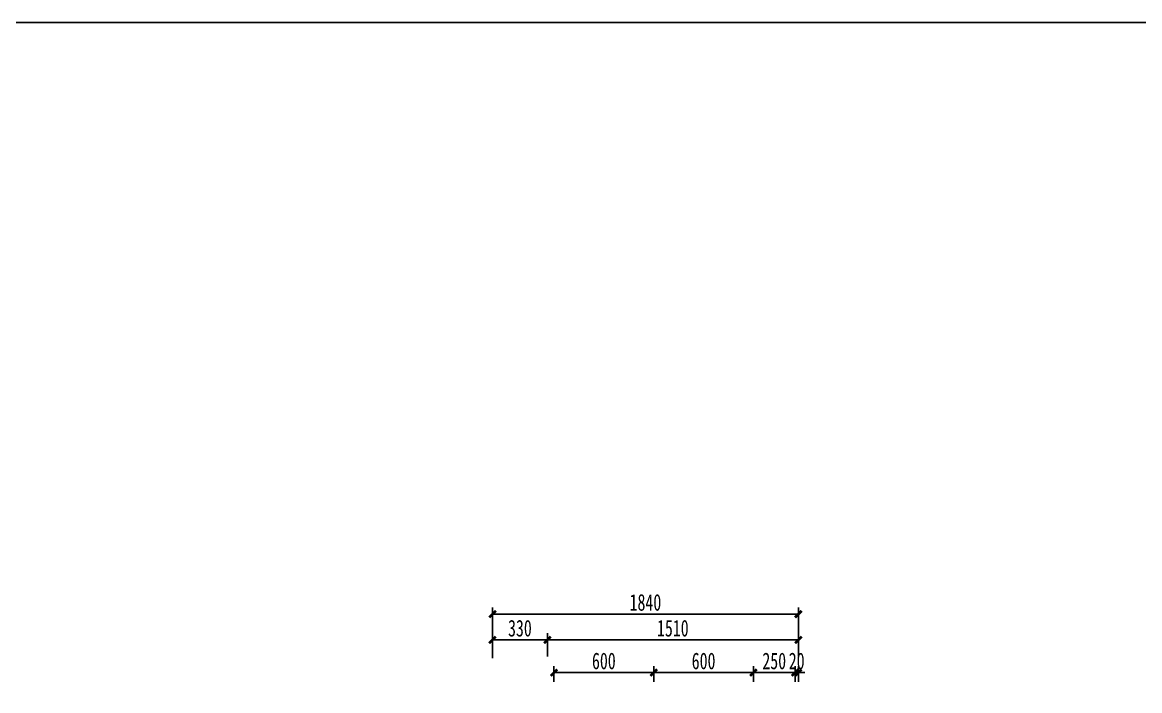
# Model space of a CAD drawing. Header units: millimetres. Extents: x 3104083 to 3173399, y -3165492 to -3044687.
# Drawn here: x 3113295 to 3120016, y -3093433 to -3089412 of the extents above; entities that cross this region are included whole.
import ezdxf

# ---------------------------------------------------------------- set-up
doc = ezdxf.new("R2010")
doc.units = ezdxf.units.MM
doc.header["$LTSCALE"] = 500
doc.header["$MEASUREMENT"] = 0
doc.header["$PDMODE"] = 2
doc.layers.get('0').update_dxf_attribs({"linetype": 'CONTINUOUS'})
doc.layers.get('DEFPOINTS').update_dxf_attribs({"linetype": 'CONTINUOUS'})
doc.layers.add('D-节点尺寸', color=5, linetype='CONTINUOUS')
doc.styles.add('DIM', font='SimSun.ttf', dxfattribs={"width": 0.7})
doc.dimstyles.new('40', dxfattribs={"dimscale": 40, "dimtxt": 2.5, "dimasz": 1, "dimexe": 1, "dimexo": 1, "dimgap": 0.5, "dimtad": 1, "dimdec": 0, "dimzin": 0, "dimdsep": 46, "dimtxsty": 'DIM', "dimblk": 'ARCHTICK', "dimcen": 0, "dimclrd": 5, "dimclre": 5, "dimclrt": 35, "dimadec": 0, "dimazin": 0, "dimtfac": 0.5, "dimtdec": 0, "dimtix": 1, "dimtmove": 2, "dimatfit": 2, "dimldrblk": 'A', "dimfxl": 0, "dimtolj": 1, "dimtzin": 0, "dimlwd": -1, "dimlwe": -1, "dimarcsym": 0})

# ---------------------------------------------------------------- blocks, each defined once
blk = doc.blocks.new('_ArchTick')
at = {"color": 0, "linetype": 'ByBlock', "const_width": 0.4}
blk.add_lwpolyline([(-0.5, -0.5), (0.5, 0.5)], dxfattribs=at)
blk = doc.blocks.new('*D1467')
at = {"layer": 'D-节点尺寸', "color": 5, "ltscale": 100}
for p, q in [((3116452.9, -3093228.3), (3116452.9, -3093087.8)), ((3117962.9, -3093127.8), (3116452.9, -3093127.8)), ((3117962.9, -3093228.3), (3117962.9, -3093087.8))]:
    blk.add_line(p, q, dxfattribs=at)
at = {"layer": 'DEFPOINTS', "color": 0, "ltscale": 100}
for p in [(3116452.9, -3093127.8), (3116452.9, -3093268.3), (3117962.9, -3093268.3)]:
    blk.add_point(p, dxfattribs=at)
at = {"layer": 'D-节点尺寸', "color": 5, "ltscale": 100, "xscale": 40, "yscale": 40, "zscale": 40, "rotation": 180}
blk.add_blockref('_ArchTick', (3116452.9, -3093127.8), dxfattribs=at)
at = {"layer": 'D-节点尺寸', "color": 5, "ltscale": 100, "xscale": 40, "yscale": 40, "zscale": 40}
blk.add_blockref('_ArchTick', (3117962.9, -3093127.8), dxfattribs=at)
at = {"layer": 'D-节点尺寸', "color": 35, "ltscale": 100, "insert": (3117207.9, -3093057.8), "char_height": 100, "attachment_point": 5, "style": 'DIM'}
blk.add_mtext('\\A1;1510', dxfattribs=at)
blk = doc.blocks.new('A')
for p, q in [((-0.37, 0), (-2.13, 0)), ((-1.44, 1.15), (-1.09, 1.44)), ((-1.44, 1.15), (-0.37, 0)), ((-1.44, -1.15), (-0.37, 0)), ((-1.09, 1.44), (0, 0)), ((-1.09, -1.44), (0, 0)), ((-1.44, -1.15), (-1.09, -1.44))]:
    blk.add_line(p, q)
for points in [[(-1.44, 1.15), (-1.09, 1.44), (-0.37, 0), (0, 0)], [(-1.44, -1.15), (-1.09, -1.44), (-0.37, 0), (0, 0)]]:
    blk.add_solid(points)
blk = doc.blocks.new('*D1468')
at = {"layer": 'D-节点尺寸', "color": 5, "ltscale": 100}
for p, q in [((3116122.9, -3093238.4), (3116122.9, -3093087.8)), ((3116452.9, -3093127.8), (3116122.9, -3093127.8)), ((3116452.9, -3093228.3), (3116452.9, -3093087.8))]:
    blk.add_line(p, q, dxfattribs=at)
at = {"layer": 'DEFPOINTS', "color": 0, "ltscale": 100}
for p in [(3116122.9, -3093127.8), (3116122.9, -3093278.4), (3116452.9, -3093268.3)]:
    blk.add_point(p, dxfattribs=at)
at = {"layer": 'D-节点尺寸', "color": 5, "ltscale": 100, "xscale": 40, "yscale": 40, "zscale": 40, "rotation": 180}
blk.add_blockref('_ArchTick', (3116122.9, -3093127.8), dxfattribs=at)
at = {"layer": 'D-节点尺寸', "color": 5, "ltscale": 100, "xscale": 40, "yscale": 40, "zscale": 40}
blk.add_blockref('_ArchTick', (3116452.9, -3093127.8), dxfattribs=at)
at = {"layer": 'D-节点尺寸', "color": 35, "ltscale": 100, "insert": (3116287.9, -3093057.8), "char_height": 100, "attachment_point": 5, "style": 'DIM'}
blk.add_mtext('\\A1;330', dxfattribs=at)
blk = doc.blocks.new('*D1469')
at = {"layer": 'D-节点尺寸', "color": 5, "ltscale": 100}
for p, q in [((3116122.9, -3093132.6), (3116122.9, -3092932.6)), ((3117962.9, -3093132.6), (3117962.9, -3092932.6)), ((3116122.9, -3092972.6), (3117962.9, -3092972.6))]:
    blk.add_line(p, q, dxfattribs=at)
at = {"layer": 'DEFPOINTS', "color": 0, "ltscale": 100}
for p in [(3117962.9, -3092972.6), (3116122.9, -3093278.4), (3117962.9, -3093268.3)]:
    blk.add_point(p, dxfattribs=at)
at = {"layer": 'D-节点尺寸', "color": 5, "ltscale": 100, "xscale": 40, "yscale": 40, "zscale": 40, "rotation": 180}
blk.add_blockref('_ArchTick', (3116122.9, -3092972.6), dxfattribs=at)
at = {"layer": 'D-节点尺寸', "color": 5, "ltscale": 100, "xscale": 40, "yscale": 40, "zscale": 40}
blk.add_blockref('_ArchTick', (3117962.9, -3092972.6), dxfattribs=at)
at = {"layer": 'D-节点尺寸', "color": 35, "ltscale": 100, "insert": (3117042.9, -3092902.6), "char_height": 100, "attachment_point": 5, "style": 'DIM'}
blk.add_mtext('\\A1;1840', dxfattribs=at)
blk = doc.blocks.new('*D1526')
at = {"layer": 'D-节点尺寸', "color": 5, "ltscale": 100}
for p, q in [((3117692.9, -3093379.1), (3117692.9, -3093284.8)), ((3117942.9, -3093379.1), (3117942.9, -3093284.8)), ((3117942.9, -3093324.8), (3117692.9, -3093324.8))]:
    blk.add_line(p, q, dxfattribs=at)
at = {"layer": 'DEFPOINTS', "color": 0, "ltscale": 100}
for p in [(3117692.9, -3093324.8), (3117692.9, -3093419.1), (3117942.9, -3093419.1)]:
    blk.add_point(p, dxfattribs=at)
at = {"layer": 'D-节点尺寸', "color": 5, "ltscale": 100, "xscale": 40, "yscale": 40, "zscale": 40, "rotation": 180}
blk.add_blockref('_ArchTick', (3117692.9, -3093324.8), dxfattribs=at)
at = {"layer": 'D-节点尺寸', "color": 5, "ltscale": 100, "xscale": 40, "yscale": 40, "zscale": 40}
blk.add_blockref('_ArchTick', (3117942.9, -3093324.8), dxfattribs=at)
at = {"layer": 'D-节点尺寸', "color": 35, "ltscale": 100, "insert": (3117817.9, -3093254.8), "char_height": 100, "attachment_point": 5, "style": 'DIM'}
blk.add_mtext('\\A1;250', dxfattribs=at)
blk = doc.blocks.new('*D1527')
at = {"layer": 'D-节点尺寸', "color": 5, "ltscale": 100}
for p, q in [((3117092.9, -3093379.1), (3117092.9, -3093284.8)), ((3117692.9, -3093379.1), (3117692.9, -3093284.8)), ((3117692.9, -3093324.8), (3117092.9, -3093324.8))]:
    blk.add_line(p, q, dxfattribs=at)
at = {"layer": 'DEFPOINTS', "color": 0, "ltscale": 100}
for p in [(3117092.9, -3093324.8), (3117092.9, -3093419.1), (3117692.9, -3093419.1)]:
    blk.add_point(p, dxfattribs=at)
at = {"layer": 'D-节点尺寸', "color": 5, "ltscale": 100, "xscale": 40, "yscale": 40, "zscale": 40, "rotation": 180}
blk.add_blockref('_ArchTick', (3117092.9, -3093324.8), dxfattribs=at)
at = {"layer": 'D-节点尺寸', "color": 5, "ltscale": 100, "xscale": 40, "yscale": 40, "zscale": 40}
blk.add_blockref('_ArchTick', (3117692.9, -3093324.8), dxfattribs=at)
at = {"layer": 'D-节点尺寸', "color": 35, "ltscale": 100, "insert": (3117392.9, -3093254.8), "char_height": 100, "attachment_point": 5, "style": 'DIM'}
blk.add_mtext('\\A1;600', dxfattribs=at)
blk = doc.blocks.new('*D1528')
at = {"layer": 'D-节点尺寸', "color": 5, "ltscale": 100}
for p, q in [((3116492.9, -3093379.1), (3116492.9, -3093284.8)), ((3117092.9, -3093379.1), (3117092.9, -3093284.8)), ((3117092.9, -3093324.8), (3116492.9, -3093324.8))]:
    blk.add_line(p, q, dxfattribs=at)
at = {"layer": 'DEFPOINTS', "color": 0, "ltscale": 100}
for p in [(3116492.9, -3093324.8), (3116492.9, -3093419.1), (3117092.9, -3093419.1)]:
    blk.add_point(p, dxfattribs=at)
at = {"layer": 'D-节点尺寸', "color": 5, "ltscale": 100, "xscale": 40, "yscale": 40, "zscale": 40, "rotation": 180}
blk.add_blockref('_ArchTick', (3116492.9, -3093324.8), dxfattribs=at)
at = {"layer": 'D-节点尺寸', "color": 5, "ltscale": 100, "xscale": 40, "yscale": 40, "zscale": 40}
blk.add_blockref('_ArchTick', (3117092.9, -3093324.8), dxfattribs=at)
at = {"layer": 'D-节点尺寸', "color": 35, "ltscale": 100, "insert": (3116792.9, -3093254.8), "char_height": 100, "attachment_point": 5, "style": 'DIM'}
blk.add_mtext('\\A1;600', dxfattribs=at)
blk = doc.blocks.new('*D1529')
at = {"layer": 'D-节点尺寸', "color": 5, "ltscale": 100}
for p, q in [((3117942.9, -3093379.1), (3117942.9, -3093284.8)), ((3117962.9, -3093379.1), (3117962.9, -3093284.8)), ((3117942.9, -3093324.8), (3117902.9, -3093324.8)), ((3117942.9, -3093324.8), (3117962.9, -3093324.8)), ((3117962.9, -3093324.8), (3118002.9, -3093324.8))]:
    blk.add_line(p, q, dxfattribs=at)
at = {"layer": 'DEFPOINTS', "color": 0, "ltscale": 100}
for p in [(3117962.9, -3093324.8), (3117942.9, -3093419.1), (3117962.9, -3093419.1)]:
    blk.add_point(p, dxfattribs=at)
at = {"layer": 'D-节点尺寸', "color": 5, "ltscale": 100, "xscale": 40, "yscale": 40, "zscale": 40}
blk.add_blockref('_ArchTick', (3117942.9, -3093324.8), dxfattribs=at)
at = {"layer": 'D-节点尺寸', "color": 5, "ltscale": 100, "xscale": 40, "yscale": 40, "zscale": 40, "rotation": 180}
blk.add_blockref('_ArchTick', (3117962.9, -3093324.8), dxfattribs=at)
at = {"layer": 'D-节点尺寸', "color": 35, "ltscale": 100, "insert": (3117952.9, -3093254.8), "char_height": 100, "attachment_point": 5, "style": 'DIM'}
blk.add_mtext('\\A1;20', dxfattribs=at)

msp = doc.modelspace()

# ---------------------------------------------------------------- linework, layer by layer
at = {"layer": 'D-节点尺寸', "color": 251, "ltscale": 100}
msp.add_lwpolyline([(3104083.146, -3089412.111), (3173399.353, -3089412.111), (3173399.353, -3104241.752), (3104083.146, -3104241.752)], close=True, dxfattribs=at)

# ---------------------------------------------------------------- dimensions: what is measured, and where the dimension line sits
for base, p1, p2, picture, middle in [((3117962.911, -3092972.55), (3116122.911, -3093278.396), (3117962.911, -3093268.34), '*D1469', (3117042.911, -3092902.55)), ((3116122.911, -3093127.825), (3116452.911, -3093268.34), (3116122.911, -3093278.396), '*D1468', (3116287.911, -3093057.825)), ((3116452.911, -3093127.825), (3117962.911, -3093268.34), (3116452.911, -3093268.34), '*D1467', (3117207.911, -3093057.825))]:
    dim = msp.add_linear_dim(base=base, p1=p1, p2=p2, angle=180, dimstyle='40', dxfattribs=at)
    dim.commit()
    dim.dimension.update_dxf_attribs({"geometry": picture, "text_midpoint": middle})
for base, p1, p2, picture, middle in [((3116492.911, -3093324.756), (3117092.911, -3093419.105), (3116492.911, -3093419.105), '*D1528', (3116792.911, -3093254.756)), ((3117092.911, -3093324.756), (3117692.911, -3093419.105), (3117092.911, -3093419.105), '*D1527', (3117392.911, -3093254.756)), ((3117692.911, -3093324.756), (3117942.911, -3093419.105), (3117692.911, -3093419.105), '*D1526', (3117817.911, -3093254.756)), ((3117962.911, -3093324.756), (3117942.911, -3093419.105), (3117962.911, -3093419.105), '*D1529', (3117952.911, -3093254.756))]:
    dim = msp.add_linear_dim(base=base, p1=p1, p2=p2, dimstyle='40', dxfattribs=at)
    dim.commit()
    dim.dimension.update_dxf_attribs({"geometry": picture, "text_midpoint": middle})

doc.saveas('drawing.dxf')
